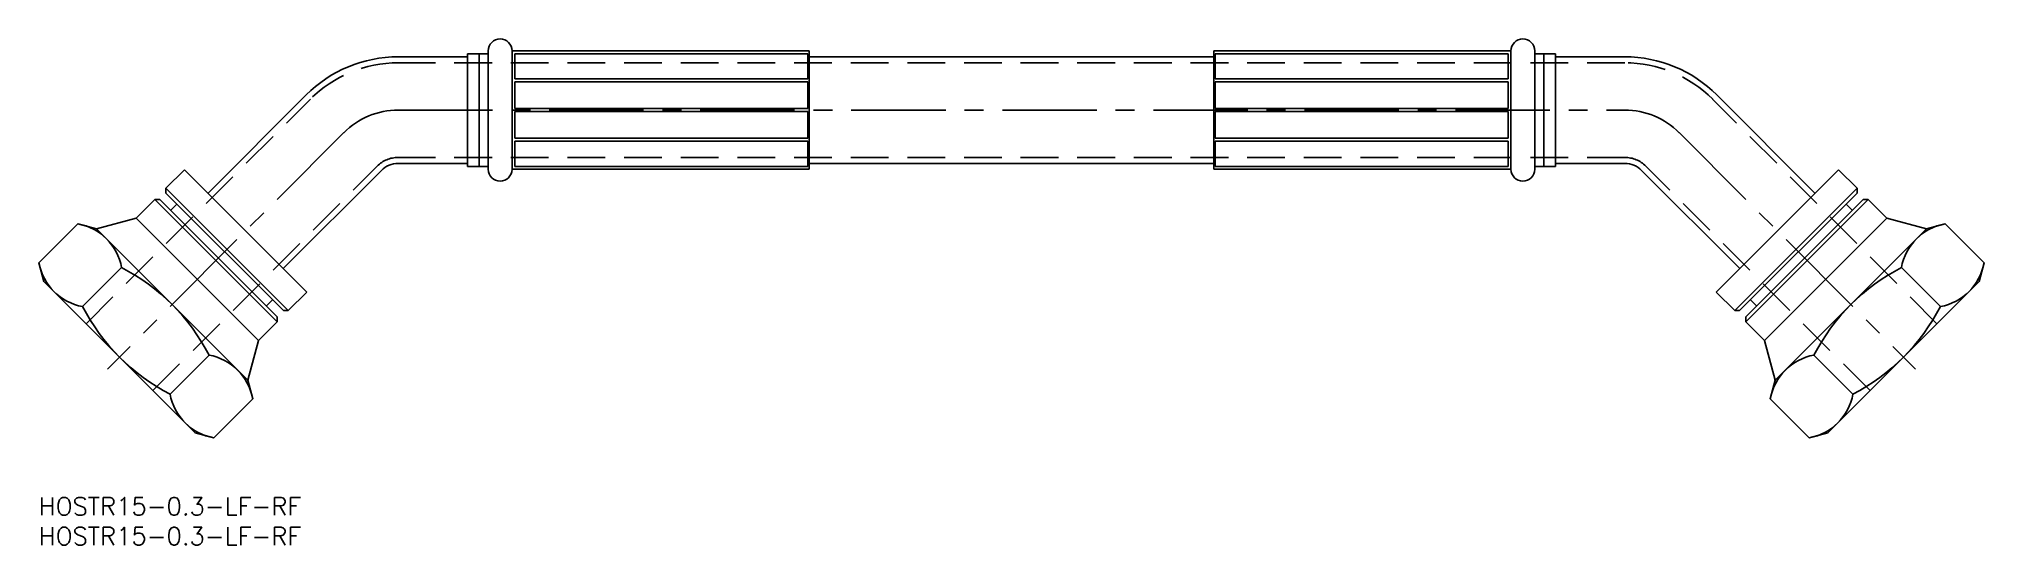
# Model space of a CAD drawing. Extents: x 0 to 327, y -8 to 77.
import ezdxf

# ---------------------------------------------------------------- set-up
doc = ezdxf.new("R2010")
doc.units = 0
doc.header["$LTSCALE"] = 0.5
doc.linetypes.add('CENTER', pattern=[50.8, 31.75, -6.35, 6.35, -6.35])
doc.linetypes.add('DASHED', pattern=[19.05, 12.7, -6.35])
for name, color, linetype in [('MSM_CENTER', 1, 'CENTER'), ('MSM_CONTINUOUS', 7, 'CONTINUOUS'), ('MSM_DASHED', 4, 'DASHED'), ('MSM_PART_NUMBER', 7, 'CONTINUOUS')]:
    doc.layers.add(name, color=color, linetype=linetype)
doc.styles.get("Standard").update_dxf_attribs({"font": 'txt.shx', "height": 3, "bigfont": 'bigfont.shx'})

# ---------------------------------------------------------------- blocks, each defined once
blk = doc.blocks.new('*U2')
at = {"layer": 'MSM_PART_NUMBER'}
blk.add_text('HOSTR15-0.3-LF-RF', height=3, dxfattribs=at).set_placement((0, -3))
blk = doc.blocks.new('*U3')
at = {"layer": 'MSM_PART_NUMBER'}
blk.add_text('HOSTR15-0.3-LF-RF', height=3, dxfattribs=at).set_placement((0, -8))

msp = doc.modelspace()

# ---------------------------------------------------------------- linework, layer by layer
at = {"layer": 'MSM_CENTER'}
for p, q in [((60.42, 65.06), (266.7, 65.06)), ((51.27, 61.27), (11.56, 21.56)), ((275.85, 61.27), (315.56, 21.56))]:
    msp.add_line(p, q, dxfattribs=at)
for centre, start, end in [((60.42, 52.11), 90, 135), ((266.7, 52.11), 45, 90)]:
    msp.add_arc(centre, 12.95, start, end, dxfattribs=at)
at = {"layer": 'MSM_CONTINUOUS'}
for p, q in [((60.42, 74.01), (72.06, 74.01)), ((72.06, 74.51), (75.56, 74.51)), ((72.06, 74.51), (72.06, 55.61)), ((74.06, 74.51), (74.06, 55.61)), ((75.56, 55.11), (75.56, 75.01)), ((79.56, 75.01), (79.56, 55.11)), ((129.56, 75.01), (79.56, 75.01)), ((129.31, 74.51), (80.06, 74.51)), ((80.06, 74.51), (80.06, 70.29)), ((129.31, 74.51), (129.31, 70.29)), ((129.56, 75.01), (129.56, 55.11)), ((197.56, 74.01), (129.56, 74.01)), ((197.56, 75.01), (247.56, 75.01)), ((197.56, 75.01), (197.56, 55.11)), ((197.81, 74.51), (247.06, 74.51)), ((197.81, 74.51), (197.81, 70.29)), ((247.06, 74.51), (247.06, 70.29)), ((247.56, 75.01), (247.56, 55.11)), ((251.56, 55.11), (251.56, 75.01)), ((255.06, 74.51), (251.56, 74.51)), ((253.06, 74.51), (253.06, 55.61)), ((255.06, 74.51), (255.06, 55.61)), ((266.7, 74.01), (255.06, 74.01)), ((129.31, 70.29), (80.06, 70.29)), ((80.06, 69.79), (129.31, 69.79)), ((80.06, 69.79), (80.06, 65.31)), ((129.31, 69.79), (129.31, 65.31)), ((197.81, 70.29), (247.06, 70.29)), ((197.81, 69.79), (197.81, 65.31)), ((247.06, 69.79), (197.81, 69.79)), ((247.06, 69.79), (247.06, 65.31)), ((28.44, 51.1), (44.94, 67.6)), ((298.68, 51.1), (282.18, 67.6)), ((129.31, 65.31), (80.06, 65.31)), ((80.06, 64.81), (129.31, 64.81)), ((80.06, 60.34), (80.06, 64.81)), ((129.31, 60.34), (129.31, 64.81)), ((197.81, 65.31), (247.06, 65.31)), ((197.81, 60.34), (197.81, 64.81)), ((247.06, 64.81), (197.81, 64.81)), ((247.06, 60.34), (247.06, 64.81)), ((80.06, 60.34), (129.31, 60.34)), ((129.31, 59.84), (80.06, 59.84)), ((80.06, 55.61), (80.06, 59.84)), ((129.31, 55.61), (129.31, 59.84)), ((247.06, 60.34), (197.81, 60.34)), ((197.81, 55.61), (197.81, 59.84)), ((197.81, 59.84), (247.06, 59.84)), ((247.06, 55.61), (247.06, 59.84)), ((60.42, 56.11), (72.06, 56.11)), ((129.56, 56.11), (197.56, 56.11)), ((266.7, 56.11), (255.06, 56.11)), ((24.49, 55.05), (21.37, 51.93)), ((24.49, 55.05), (45.05, 34.49)), ((41.1, 38.44), (57.6, 54.94)), ((72.06, 55.61), (75.56, 55.61)), ((129.56, 55.11), (79.56, 55.11)), ((129.31, 55.61), (80.06, 55.61)), ((197.56, 55.11), (247.56, 55.11)), ((197.81, 55.61), (247.06, 55.61)), ((255.06, 55.61), (251.56, 55.61)), ((286.02, 38.44), (269.52, 54.94)), ((302.63, 55.05), (282.07, 34.49)), ((302.63, 55.05), (305.75, 51.93)), ((16.36, 46.92), (19.49, 50.05)), ((19.49, 50.05), (20.31, 50.05)), ((19.49, 50.05), (40.05, 29.49)), ((20.31, 50.05), (40.05, 30.31)), ((21.37, 51.93), (41.93, 31.37)), ((21.37, 51.93), (21.37, 51.11)), ((21.37, 51.11), (41.11, 31.37)), ((22.15, 48.2), (23.21, 49.26)), ((305.75, 51.93), (285.19, 31.37)), ((305.75, 51.11), (286.01, 31.37)), ((306.81, 50.05), (287.07, 30.31)), ((307.63, 50.05), (287.07, 29.49)), ((304.97, 48.2), (303.91, 49.26)), ((305.75, 51.93), (305.75, 51.11)), ((307.63, 50.05), (306.81, 50.05)), ((310.76, 46.92), (307.63, 50.05)), ((0, 39.39), (6.57, 45.96)), ((9.67, 45.13), (6.57, 45.96)), ((9.67, 45.13), (16.36, 46.92)), ((16.36, 46.92), (36.92, 26.36)), ((310.76, 46.92), (290.2, 26.36)), ((317.45, 45.13), (310.76, 46.92)), ((317.45, 45.13), (320.56, 45.96)), ((327.12, 39.39), (320.56, 45.96)), ((35.13, 19.67), (9.67, 45.13)), ((291.99, 19.67), (317.45, 45.13)), ((0.83, 36.29), (0, 39.39)), ((326.29, 36.29), (327.12, 39.39)), ((26.29, 10.83), (0.83, 36.29)), ((7.35, 32.05), (13.91, 38.61)), ((300.83, 10.83), (326.29, 36.29)), ((319.77, 32.05), (313.21, 38.61)), ((38.2, 32.15), (39.26, 33.21)), ((45.05, 34.49), (41.93, 31.37)), ((282.07, 34.49), (285.19, 31.37)), ((288.92, 32.15), (287.86, 33.21)), ((36.92, 26.36), (40.05, 29.49)), ((40.05, 29.49), (40.05, 30.31)), ((41.93, 31.37), (41.11, 31.37)), ((285.19, 31.37), (286.01, 31.37)), ((287.07, 29.49), (287.07, 30.31)), ((290.2, 26.36), (287.07, 29.49)), ((35.13, 19.67), (36.92, 26.36)), ((291.99, 19.67), (290.2, 26.36)), ((22.05, 17.35), (28.61, 23.91)), ((305.07, 17.35), (298.51, 23.91)), ((35.13, 19.67), (35.96, 16.57)), ((291.99, 19.67), (291.16, 16.57)), ((29.39, 10), (35.96, 16.57)), ((297.73, 10), (291.16, 16.57)), ((26.29, 10.83), (29.39, 10)), ((300.83, 10.83), (297.73, 10))]:
    msp.add_line(p, q, dxfattribs=at)
for centre, radius, start, end in [((77.56, 75.01), 2, 0, 180), ((249.56, 75.01), 2, 0, 180), ((60.42, 52.11), 21.9, 90, 135), ((266.7, 52.11), 21.9, 45, 90), ((60.42, 52.11), 4, 90, 135), ((266.7, 52.11), 4, 45, 90), ((77.56, 55.11), 2, 180, 0), ((249.56, 55.11), 2, 180, 0), ((4.87, 36.92), 9.2, 10.6157, 79.3842), ((322.25, 36.92), 9.2, 100.6158, 169.3843), ((9.04, 41.09), 9.2, 190.6158, 259.3843), ((318.08, 41.09), 9.2, 280.6157, 349.3842), ((-1.92, 8.08), 34.39, 27.412, 62.588), ((329.04, 8.08), 34.39, 117.412, 152.588), ((37.88, 47.88), 34.39, 207.412, 242.588), ((289.24, 47.88), 34.39, 297.412, 332.588), ((26.92, 14.87), 9.2, 10.6158, 79.3843), ((300.2, 14.87), 9.2, 100.6157, 169.3842), ((31.09, 19.04), 9.2, 190.6157, 259.3842), ((296.03, 19.04), 9.2, 280.6158, 349.3843)]:
    msp.add_arc(centre, radius, start, end, dxfattribs=at)
at = {"layer": 'MSM_DASHED'}
for p, q in [((266.7, 73.01), (60.42, 73.01)), ((7.94, 29.18), (45.65, 66.89)), ((319.18, 29.18), (281.47, 66.89)), ((19.18, 17.94), (56.89, 55.65)), ((266.7, 57.11), (60.42, 57.11)), ((307.94, 17.94), (270.23, 55.65))]:
    msp.add_line(p, q, dxfattribs=at)
for centre, radius, start, end in [((60.42, 52.11), 20.9, 90, 135), ((266.7, 52.11), 20.9, 45, 90), ((60.42, 52.11), 5, 90, 135), ((266.7, 52.11), 5, 45, 90)]:
    msp.add_arc(centre, radius, start, end, dxfattribs=at)

# ---------------------------------------------------------------- block references
at = {"layer": 'MSM_CONTINUOUS'}
for name in ['*U2', '*U3']:
    msp.add_blockref(name, (0, 0), dxfattribs=at)

doc.saveas('drawing.dxf')
